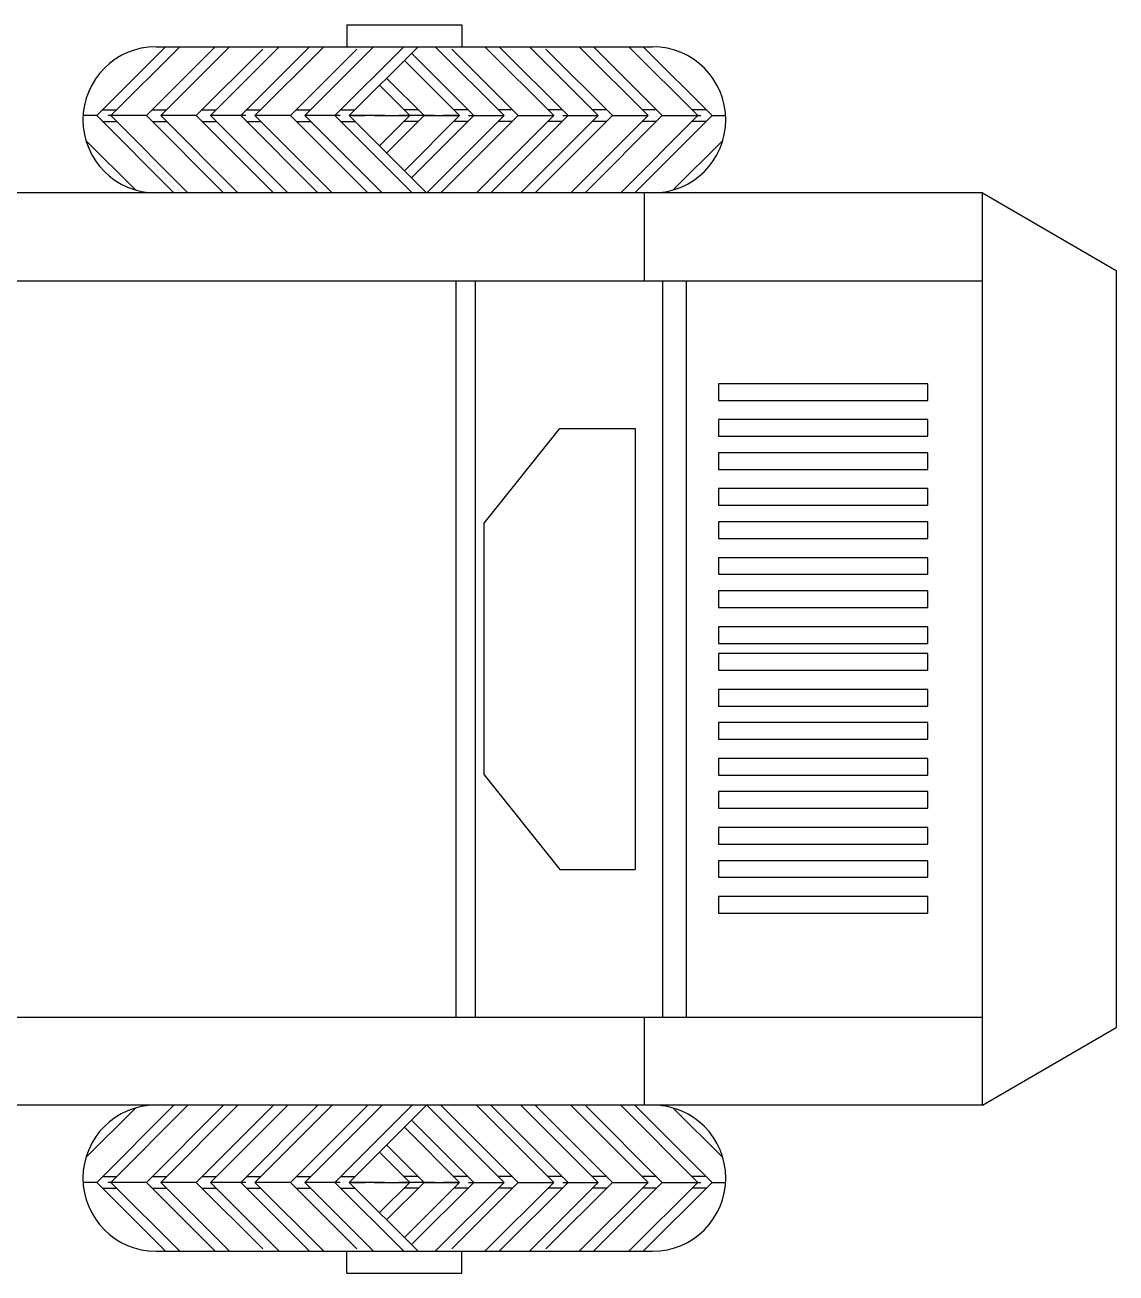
# Model space of a CAD drawing. Extents: x -121210 to 57230, y 84783 to 157800.
# Drawn here: x -30522 to -29231, y 117460 to 118936 of the extents above; entities that cross this region are included whole.
import ezdxf

# ---------------------------------------------------------------- set-up
doc = ezdxf.new("R2010")
doc.units = 0
doc.header["$MEASUREMENT"] = 0
doc.layers.get('0').update_dxf_attribs({"linetype": 'CONTINUOUS'})

# ---------------------------------------------------------------- blocks, each defined once
blk = doc.blocks.new('A$C1C31036F')
for p, q in [((4145.9, 3205.6), (4145.9, 3154)), ((4145.9, 3205.6), (4417.8, 3205.6)), ((4417.8, 3205.6), (4417.8, 3154)), ((3554.1, 2991.1), (3717, 3154)), ((3587.7, 2991.1), (3750.6, 3154)), ((3671.8, 2991.1), (3834.7, 3154)), ((3694.5, 3154), (4869.2, 3154)), ((3705.5, 2991.1), (3868.3, 3154)), ((3789.5, 2991.1), (3946.9, 3148.5)), ((3823.2, 2991.1), (3986, 3154)), ((3894.8, 2991.1), (4057.6, 3154)), ((3928.4, 2991.1), (4091.3, 3154)), ((4012.5, 2991.1), (4169.8, 3148.5)), ((4046.1, 2991.1), (4209, 3154)), ((4117.7, 2991.1), (4280.6, 3154)), ((4151.3, 2991.1), (4314.2, 3154)), ((4446.1, 2991.1), (4298.7, 3138.5)), ((4517.7, 2991.1), (4354.8, 3154)), ((4551.3, 2991.1), (4394, 3148.5)), ((4635.4, 2991.1), (4472.5, 3154)), ((4669, 2991.1), (4506.1, 3154)), ((4740.6, 2991.1), (4577.7, 3154)), ((4774.2, 2991.1), (4616.9, 3148.5)), ((4858.3, 2991.1), (4695.4, 3154)), ((4891.9, 2991.1), (4729.1, 3154)), ((4976, 2991.1), (4813.1, 3154)), ((5009.7, 2991.1), (4846.8, 3154)), ((4412.4, 2991.1), (4281.9, 3121.7)), ((4328.4, 2991.1), (4239.8, 3079.7)), ((4294.7, 2991.1), (4223, 3062.9)), ((3554.1, 2991.1), (3521.9, 2991.1)), ((3554.1, 2991.1), (3736.4, 2808.8)), ((3567.9, 3004.9), (3594.8, 3004.9)), ((3567.9, 3004.9), (3601.5, 3004.9)), ((3640.3, 2991.1), (3581, 2991.1)), ((3640.3, 2991.1), (3581, 2991.1)), ((3671.8, 2991.1), (3587.7, 2991.1)), ((3671.8, 2991.1), (3587.7, 2991.1)), ((3587.7, 2991.1), (3770.1, 2808.8)), ((3671.8, 2991.1), (3587.7, 2991.1)), ((3671.8, 2991.1), (3587.7, 2991.1)), ((3671.8, 2991.1), (3587.7, 2991.1)), ((3671.8, 2991.1), (3587.7, 2991.1)), ((3671.8, 2991.1), (3587.7, 2991.1)), ((3671.8, 2991.1), (3587.7, 2991.1)), ((3671.8, 2991.1), (3854.1, 2808.8)), ((3685.6, 3004.9), (3719.2, 3004.9)), ((3705.5, 2991.1), (3887.8, 2808.8)), ((3789.5, 2991.1), (3705.5, 2991.1)), ((3789.5, 2991.1), (3705.5, 2991.1)), ((3789.5, 2991.1), (3705.5, 2991.1)), ((3789.5, 2991.1), (3705.5, 2991.1)), ((3789.5, 2991.1), (3705.5, 2991.1)), ((3789.5, 2991.1), (3705.5, 2991.1)), ((3789.5, 2991.1), (3705.5, 2991.1)), ((3789.5, 2991.1), (3705.5, 2991.1)), ((3789.5, 2991.1), (3972.4, 2808.3)), ((3803.3, 3004.9), (3836.9, 3004.9)), ((3855.7, 2991.1), (3823.2, 2991.1)), ((3855.7, 2991.1), (3823.2, 2991.1)), ((3907.3, 2991.1), (3823.2, 2991.1)), ((3907.3, 2991.1), (3823.2, 2991.1)), ((3907.3, 2991.1), (3823.2, 2991.1)), ((3907.3, 2991.1), (3823.2, 2991.1)), ((3907.3, 2991.1), (3823.2, 2991.1)), ((3907.3, 2991.1), (3823.2, 2991.1)), ((3823.2, 2991.1), (4006, 2808.3)), ((3894.8, 2991.1), (4077.6, 2808.3)), ((3908.5, 3004.9), (3942.1, 3004.9)), ((3960.9, 2991.1), (3928.4, 2991.1)), ((3960.9, 2991.1), (3928.4, 2991.1)), ((3928.4, 2991.1), (4111.3, 2808.3)), ((4012.5, 2991.1), (3928.4, 2991.1)), ((4012.5, 2991.1), (3928.4, 2991.1)), ((4012.5, 2991.1), (3928.4, 2991.1)), ((4012.5, 2991.1), (3928.4, 2991.1)), ((4012.5, 2991.1), (3928.4, 2991.1)), ((4012.5, 2991.1), (3928.4, 2991.1)), ((4012.5, 2991.1), (3928.4, 2991.1)), ((4012.5, 2991.1), (3928.4, 2991.1)), ((4012.5, 2991.1), (4195.3, 2808.3)), ((4026.2, 3004.9), (4059.9, 3004.9)), ((4046.1, 2991.1), (4229, 2808.3)), ((4130.2, 2991.1), (4046.1, 2991.1)), ((4130.2, 2991.1), (4046.1, 2991.1)), ((4130.2, 2991.1), (4046.1, 2991.1)), ((4130.2, 2991.1), (4046.1, 2991.1)), ((4130.2, 2991.1), (4046.1, 2991.1)), ((4130.2, 2991.1), (4046.1, 2991.1)), ((4078.6, 2991.1), (4046.1, 2991.1)), ((4078.6, 2991.1), (4046.1, 2991.1)), ((4117.7, 2991.1), (4300.6, 2808.3)), ((4131.4, 3004.9), (4165.1, 3004.9)), ((4151.3, 2991.1), (4334.2, 2808.3)), ((4183.9, 2991.1), (4151.3, 2991.1)), ((4183.9, 2991.1), (4151.3, 2991.1)), ((4235.4, 2991.1), (4151.3, 2991.1)), ((4235.4, 2991.1), (4151.3, 2991.1)), ((4235.4, 2991.1), (4151.3, 2991.1)), ((4235.4, 2991.1), (4151.3, 2991.1)), ((4235.4, 2991.1), (4151.3, 2991.1)), ((4235.4, 2991.1), (4151.3, 2991.1)), ((4235.4, 2991.1), (4151.3, 2991.1)), ((4235.4, 2991.1), (4151.3, 2991.1)), ((4157, 2991.1), (4189.5, 2991.1)), ((4157, 2991.1), (4189.5, 2991.1)), ((4210.6, 2991.1), (4294.7, 2991.1)), ((4210.6, 2991.1), (4294.7, 2991.1)), ((4210.6, 2991.1), (4294.7, 2991.1)), ((4210.6, 2991.1), (4294.7, 2991.1)), ((4210.6, 2991.1), (4294.7, 2991.1)), ((4210.6, 2991.1), (4294.7, 2991.1)), ((4294.7, 2991.1), (4223, 2919.4)), ((4328.4, 2991.1), (4239.8, 2902.6)), ((4262.2, 2991.1), (4294.7, 2991.1)), ((4262.2, 2991.1), (4294.7, 2991.1)), ((4301.6, 2991.1), (4269, 2991.1)), ((4301.6, 2991.1), (4269, 2991.1)), ((4353.1, 2991.1), (4269, 2991.1)), ((4353.1, 2991.1), (4269, 2991.1)), ((4353.1, 2991.1), (4269, 2991.1)), ((4353.1, 2991.1), (4269, 2991.1)), ((4353.1, 2991.1), (4269, 2991.1)), ((4353.1, 2991.1), (4269, 2991.1)), ((4314.6, 3004.9), (4281, 3004.9)), ((4412.4, 2991.1), (4281.9, 2860.6)), ((4446.1, 2991.1), (4298.7, 2843.8)), ((4328.4, 2991.1), (4412.4, 2991.1)), ((4328.4, 2991.1), (4412.4, 2991.1)), ((4328.4, 2991.1), (4412.4, 2991.1)), ((4328.4, 2991.1), (4412.4, 2991.1)), ((4328.4, 2991.1), (4412.4, 2991.1)), ((4328.4, 2991.1), (4412.4, 2991.1)), ((4328.4, 2991.1), (4412.4, 2991.1)), ((4328.4, 2991.1), (4412.4, 2991.1)), ((4517.7, 2991.1), (4334.8, 2808.3)), ((4551.3, 2991.1), (4368.4, 2808.3)), ((4406.8, 2991.1), (4374.2, 2991.1)), ((4406.8, 2991.1), (4374.2, 2991.1)), ((4379.9, 2991.1), (4412.4, 2991.1)), ((4379.9, 2991.1), (4412.4, 2991.1)), ((4432.3, 3004.9), (4398.7, 3004.9)), ((4433.6, 2991.1), (4517.7, 2991.1)), ((4433.6, 2991.1), (4517.7, 2991.1)), ((4433.6, 2991.1), (4517.7, 2991.1)), ((4433.6, 2991.1), (4517.7, 2991.1)), ((4433.6, 2991.1), (4517.7, 2991.1)), ((4433.6, 2991.1), (4517.7, 2991.1)), ((4635.4, 2991.1), (4452.5, 2808.3)), ((4485.1, 2991.1), (4517.7, 2991.1)), ((4485.1, 2991.1), (4517.7, 2991.1)), ((4669, 2991.1), (4486.1, 2808.3)), ((4537.5, 3004.9), (4503.9, 3004.9)), ((4551.3, 2991.1), (4635.4, 2991.1)), ((4551.3, 2991.1), (4635.4, 2991.1)), ((4551.3, 2991.1), (4635.4, 2991.1)), ((4551.3, 2991.1), (4635.4, 2991.1)), ((4551.3, 2991.1), (4635.4, 2991.1)), ((4551.3, 2991.1), (4635.4, 2991.1)), ((4551.3, 2991.1), (4635.4, 2991.1)), ((4551.3, 2991.1), (4635.4, 2991.1)), ((4740.6, 2991.1), (4557.7, 2808.3)), ((4774.2, 2991.1), (4591.3, 2808.3)), ((4602.8, 2991.1), (4635.4, 2991.1)), ((4602.8, 2991.1), (4635.4, 2991.1)), ((4655.3, 3004.9), (4621.6, 3004.9)), ((4656.5, 2991.1), (4740.6, 2991.1)), ((4656.5, 2991.1), (4740.6, 2991.1)), ((4656.5, 2991.1), (4740.6, 2991.1)), ((4656.5, 2991.1), (4740.6, 2991.1)), ((4656.5, 2991.1), (4740.6, 2991.1)), ((4656.5, 2991.1), (4740.6, 2991.1)), ((4858.3, 2991.1), (4676, 2808.8)), ((4708, 2991.1), (4740.6, 2991.1)), ((4708, 2991.1), (4740.6, 2991.1)), ((4891.9, 2991.1), (4709.6, 2808.8)), ((4760.5, 3004.9), (4726.8, 3004.9)), ((4774.2, 2991.1), (4858.3, 2991.1)), ((4774.2, 2991.1), (4858.3, 2991.1)), ((4774.2, 2991.1), (4858.3, 2991.1)), ((4774.2, 2991.1), (4858.3, 2991.1)), ((4774.2, 2991.1), (4858.3, 2991.1)), ((4774.2, 2991.1), (4858.3, 2991.1)), ((4774.2, 2991.1), (4858.3, 2991.1)), ((4774.2, 2991.1), (4858.3, 2991.1)), ((4976, 2991.1), (4793.7, 2808.8)), ((5009.7, 2991.1), (4827.3, 2808.8)), ((4878.2, 3004.9), (4844.5, 3004.9)), ((4891.9, 2991.1), (4976, 2991.1)), ((4891.9, 2991.1), (4976, 2991.1)), ((4891.9, 2991.1), (4976, 2991.1)), ((4891.9, 2991.1), (4976, 2991.1)), ((4891.9, 2991.1), (4976, 2991.1)), ((4891.9, 2991.1), (4976, 2991.1)), ((4891.9, 2991.1), (4976, 2991.1)), ((4891.9, 2991.1), (4976, 2991.1)), ((4923.5, 2991.1), (4982.8, 2991.1)), ((4923.5, 2991.1), (4982.8, 2991.1)), ((4995.9, 3004.9), (4962.3, 3004.9)), ((4995.9, 3004.9), (4969, 3004.9)), ((5009.7, 2991.1), (5041.8, 2991.1)), ((3567.9, 2977.4), (3594.8, 2977.4)), ((3567.9, 2977.4), (3601.5, 2977.4)), ((3685.6, 2977.4), (3719.2, 2977.4)), ((3803.3, 2977.4), (3836.9, 2977.4)), ((3908.5, 2977.4), (3942.1, 2977.4)), ((4026.2, 2977.4), (4059.9, 2977.4)), ((4131.4, 2977.4), (4165.1, 2977.4)), ((4314.6, 2977.4), (4281, 2977.4)), ((4432.3, 2977.4), (4398.7, 2977.4)), ((4537.5, 2977.4), (4503.9, 2977.4)), ((4655.3, 2977.4), (4621.6, 2977.4)), ((4760.5, 2977.4), (4726.8, 2977.4)), ((4878.2, 2977.4), (4844.5, 2977.4)), ((4995.9, 2977.4), (4962.3, 2977.4)), ((4995.9, 2977.4), (4969, 2977.4)), ((3528.6, 2932.5), (3645.9, 2815.2)), ((5035.1, 2932.5), (4917.8, 2815.2)), ((5649.8, 2808.3), (1321.4, 2808.3)), ((4849.6, 2600), (4849.6, 2808.3)), ((5649.8, 650), (5649.8, 2808.3)), ((5649.8, 2808.3), (5965.3, 2624.9)), ((1321.4, 2600), (5649.8, 2600)), ((4403.4, 2600), (4403.4, 858.3)), ((4450.3, 858.3), (4450.3, 2600)), ((4892.2, 2600), (4892.2, 858.3)), ((4948.6, 2600), (4948.6, 858.3)), ((5965.3, 2624.9), (5965.3, 833.4)), ((4470.9, 2026.9), (4649.3, 2250.8)), ((4649.3, 2250.8), (4827.7, 2250.8)), ((4827.7, 2250.8), (4827.7, 1207.5)), ((4470.9, 1431.4), (4470.9, 2026.9)), ((4470.9, 1431.4), (4649.3, 1207.5)), ((4649.3, 1207.5), (4827.7, 1207.5)), ((1321.4, 858.3), (5649.8, 858.3)), ((4849.6, 650), (4849.6, 858.3)), ((5649.8, 650), (5965.3, 833.4)), ((5649.8, 650), (1321.4, 650)), ((3789.5, 467.2), (3972.4, 650)), ((3823.2, 467.2), (4006, 650)), ((3894.8, 467.2), (4077.6, 650)), ((3928.4, 467.2), (4111.3, 650)), ((4012.5, 467.2), (4195.3, 650)), ((4046.1, 467.2), (4229, 650)), ((4117.7, 467.2), (4300.6, 650)), ((4151.3, 467.2), (4334.2, 650)), ((4517.7, 467.2), (4334.8, 650)), ((4551.3, 467.2), (4368.4, 650)), ((4635.4, 467.2), (4452.5, 650)), ((4669, 467.2), (4486.1, 650)), ((4740.6, 467.2), (4557.7, 650)), ((4774.2, 467.2), (4591.3, 650)), ((3528.6, 525.8), (3645.9, 643.1)), ((3554.1, 467.2), (3736.4, 649.5)), ((3587.7, 467.2), (3770.1, 649.5)), ((3671.8, 467.2), (3854.1, 649.5)), ((3705.5, 467.2), (3887.8, 649.5)), ((4858.3, 467.2), (4676, 649.5)), ((4891.9, 467.2), (4709.6, 649.5)), ((4976, 467.2), (4793.7, 649.5)), ((5009.7, 467.2), (4827.3, 649.5)), ((5035.1, 525.8), (4917.8, 643.1)), ((4412.4, 467.2), (4281.9, 597.7)), ((4446.1, 467.2), (4298.7, 614.5)), ((4294.7, 467.2), (4223, 538.9)), ((4328.4, 467.2), (4239.8, 555.7)), ((3567.9, 480.9), (3601.5, 480.9)), ((3567.9, 480.9), (3594.8, 480.9)), ((3685.6, 480.9), (3719.2, 480.9)), ((3803.3, 480.9), (3836.9, 480.9)), ((3908.5, 480.9), (3942.1, 480.9)), ((4026.2, 480.9), (4059.9, 480.9)), ((4131.4, 480.9), (4165.1, 480.9)), ((4314.6, 480.9), (4281, 480.9)), ((4432.3, 480.9), (4398.7, 480.9)), ((4537.5, 480.9), (4503.9, 480.9)), ((4655.3, 480.9), (4621.6, 480.9)), ((4760.5, 480.9), (4726.8, 480.9)), ((4878.2, 480.9), (4844.5, 480.9)), ((4995.9, 480.9), (4962.3, 480.9)), ((4995.9, 480.9), (4969, 480.9)), ((3554.1, 467.2), (3521.9, 467.2)), ((3554.1, 467.2), (3717, 304.3)), ((3567.9, 453.4), (3601.5, 453.4)), ((3567.9, 453.4), (3594.8, 453.4)), ((3640.3, 467.2), (3581, 467.2)), ((3640.3, 467.2), (3581, 467.2)), ((3587.7, 467.2), (3750.6, 304.3)), ((3671.8, 467.2), (3587.7, 467.2)), ((3671.8, 467.2), (3587.7, 467.2)), ((3671.8, 467.2), (3587.7, 467.2)), ((3671.8, 467.2), (3587.7, 467.2)), ((3671.8, 467.2), (3587.7, 467.2)), ((3671.8, 467.2), (3587.7, 467.2)), ((3671.8, 467.2), (3587.7, 467.2)), ((3671.8, 467.2), (3587.7, 467.2)), ((3671.8, 467.2), (3834.7, 304.3)), ((3685.6, 453.4), (3719.2, 453.4)), ((3705.5, 467.2), (3868.3, 304.3)), ((3789.5, 467.2), (3705.5, 467.2)), ((3789.5, 467.2), (3705.5, 467.2)), ((3789.5, 467.2), (3705.5, 467.2)), ((3789.5, 467.2), (3705.5, 467.2)), ((3789.5, 467.2), (3705.5, 467.2)), ((3789.5, 467.2), (3705.5, 467.2)), ((3789.5, 467.2), (3705.5, 467.2)), ((3789.5, 467.2), (3705.5, 467.2)), ((3789.5, 467.2), (3946.9, 309.9)), ((3803.3, 453.4), (3836.9, 453.4)), ((3823.2, 467.2), (3986, 304.3)), ((3907.3, 467.2), (3823.2, 467.2)), ((3907.3, 467.2), (3823.2, 467.2)), ((3907.3, 467.2), (3823.2, 467.2)), ((3907.3, 467.2), (3823.2, 467.2)), ((3907.3, 467.2), (3823.2, 467.2)), ((3907.3, 467.2), (3823.2, 467.2)), ((3855.7, 467.2), (3823.2, 467.2)), ((3855.7, 467.2), (3823.2, 467.2)), ((3894.8, 467.2), (4057.6, 304.3)), ((3908.5, 453.4), (3942.1, 453.4)), ((4012.5, 467.2), (3928.4, 467.2)), ((4012.5, 467.2), (3928.4, 467.2)), ((4012.5, 467.2), (3928.4, 467.2)), ((4012.5, 467.2), (3928.4, 467.2)), ((4012.5, 467.2), (3928.4, 467.2)), ((4012.5, 467.2), (3928.4, 467.2)), ((4012.5, 467.2), (3928.4, 467.2)), ((4012.5, 467.2), (3928.4, 467.2)), ((3928.4, 467.2), (4091.3, 304.3)), ((3960.9, 467.2), (3928.4, 467.2)), ((3960.9, 467.2), (3928.4, 467.2)), ((4012.5, 467.2), (4169.8, 309.9)), ((4026.2, 453.4), (4059.9, 453.4)), ((4078.6, 467.2), (4046.1, 467.2)), ((4078.6, 467.2), (4046.1, 467.2)), ((4130.2, 467.2), (4046.1, 467.2)), ((4130.2, 467.2), (4046.1, 467.2)), ((4130.2, 467.2), (4046.1, 467.2)), ((4130.2, 467.2), (4046.1, 467.2)), ((4130.2, 467.2), (4046.1, 467.2)), ((4130.2, 467.2), (4046.1, 467.2)), ((4046.1, 467.2), (4209, 304.3)), ((4117.7, 467.2), (4280.6, 304.3)), ((4131.4, 453.4), (4165.1, 453.4)), ((4235.4, 467.2), (4151.3, 467.2)), ((4235.4, 467.2), (4151.3, 467.2)), ((4235.4, 467.2), (4151.3, 467.2)), ((4235.4, 467.2), (4151.3, 467.2)), ((4235.4, 467.2), (4151.3, 467.2)), ((4235.4, 467.2), (4151.3, 467.2)), ((4235.4, 467.2), (4151.3, 467.2)), ((4235.4, 467.2), (4151.3, 467.2)), ((4183.9, 467.2), (4151.3, 467.2)), ((4183.9, 467.2), (4151.3, 467.2)), ((4151.3, 467.2), (4314.2, 304.3)), ((4157, 467.2), (4189.5, 467.2)), ((4157, 467.2), (4189.5, 467.2)), ((4210.6, 467.2), (4294.7, 467.2)), ((4210.6, 467.2), (4294.7, 467.2)), ((4210.6, 467.2), (4294.7, 467.2)), ((4210.6, 467.2), (4294.7, 467.2)), ((4210.6, 467.2), (4294.7, 467.2)), ((4210.6, 467.2), (4294.7, 467.2)), ((4294.7, 467.2), (4223, 395.5)), ((4328.4, 467.2), (4239.8, 378.6)), ((4262.2, 467.2), (4294.7, 467.2)), ((4262.2, 467.2), (4294.7, 467.2)), ((4353.1, 467.2), (4269, 467.2)), ((4353.1, 467.2), (4269, 467.2)), ((4353.1, 467.2), (4269, 467.2)), ((4353.1, 467.2), (4269, 467.2)), ((4353.1, 467.2), (4269, 467.2)), ((4353.1, 467.2), (4269, 467.2)), ((4301.6, 467.2), (4269, 467.2)), ((4301.6, 467.2), (4269, 467.2)), ((4314.6, 453.4), (4281, 453.4)), ((4412.4, 467.2), (4281.9, 336.6)), ((4446.1, 467.2), (4298.7, 319.8)), ((4328.4, 467.2), (4412.4, 467.2)), ((4328.4, 467.2), (4412.4, 467.2)), ((4328.4, 467.2), (4412.4, 467.2)), ((4328.4, 467.2), (4412.4, 467.2)), ((4328.4, 467.2), (4412.4, 467.2)), ((4328.4, 467.2), (4412.4, 467.2)), ((4328.4, 467.2), (4412.4, 467.2)), ((4328.4, 467.2), (4412.4, 467.2)), ((4517.7, 467.2), (4354.8, 304.3)), ((4406.8, 467.2), (4374.2, 467.2)), ((4406.8, 467.2), (4374.2, 467.2)), ((4379.9, 467.2), (4412.4, 467.2)), ((4379.9, 467.2), (4412.4, 467.2)), ((4551.3, 467.2), (4394, 309.9)), ((4432.3, 453.4), (4398.7, 453.4)), ((4433.6, 467.2), (4517.7, 467.2)), ((4433.6, 467.2), (4517.7, 467.2)), ((4433.6, 467.2), (4517.7, 467.2)), ((4433.6, 467.2), (4517.7, 467.2)), ((4433.6, 467.2), (4517.7, 467.2)), ((4433.6, 467.2), (4517.7, 467.2)), ((4635.4, 467.2), (4472.5, 304.3)), ((4485.1, 467.2), (4517.7, 467.2)), ((4485.1, 467.2), (4517.7, 467.2)), ((4537.5, 453.4), (4503.9, 453.4)), ((4669, 467.2), (4506.1, 304.3)), ((4551.3, 467.2), (4635.4, 467.2)), ((4551.3, 467.2), (4635.4, 467.2)), ((4551.3, 467.2), (4635.4, 467.2)), ((4551.3, 467.2), (4635.4, 467.2)), ((4551.3, 467.2), (4635.4, 467.2)), ((4551.3, 467.2), (4635.4, 467.2)), ((4551.3, 467.2), (4635.4, 467.2)), ((4551.3, 467.2), (4635.4, 467.2)), ((4740.6, 467.2), (4577.7, 304.3)), ((4602.8, 467.2), (4635.4, 467.2)), ((4602.8, 467.2), (4635.4, 467.2)), ((4774.2, 467.2), (4616.9, 309.9)), ((4655.3, 453.4), (4621.6, 453.4)), ((4656.5, 467.2), (4740.6, 467.2)), ((4656.5, 467.2), (4740.6, 467.2)), ((4656.5, 467.2), (4740.6, 467.2)), ((4656.5, 467.2), (4740.6, 467.2)), ((4656.5, 467.2), (4740.6, 467.2)), ((4656.5, 467.2), (4740.6, 467.2)), ((4858.3, 467.2), (4695.4, 304.3)), ((4708, 467.2), (4740.6, 467.2)), ((4708, 467.2), (4740.6, 467.2)), ((4760.5, 453.4), (4726.8, 453.4)), ((4891.9, 467.2), (4729.1, 304.3)), ((4774.2, 467.2), (4858.3, 467.2)), ((4774.2, 467.2), (4858.3, 467.2)), ((4774.2, 467.2), (4858.3, 467.2)), ((4774.2, 467.2), (4858.3, 467.2)), ((4774.2, 467.2), (4858.3, 467.2)), ((4774.2, 467.2), (4858.3, 467.2)), ((4774.2, 467.2), (4858.3, 467.2)), ((4774.2, 467.2), (4858.3, 467.2)), ((4976, 467.2), (4813.1, 304.3)), ((4878.2, 453.4), (4844.5, 453.4)), ((5009.7, 467.2), (4846.8, 304.3)), ((4891.9, 467.2), (4976, 467.2)), ((4891.9, 467.2), (4976, 467.2)), ((4891.9, 467.2), (4976, 467.2)), ((4891.9, 467.2), (4976, 467.2)), ((4891.9, 467.2), (4976, 467.2)), ((4891.9, 467.2), (4976, 467.2)), ((4891.9, 467.2), (4976, 467.2)), ((4891.9, 467.2), (4976, 467.2)), ((4923.5, 467.2), (4982.8, 467.2)), ((4923.5, 467.2), (4982.8, 467.2)), ((4995.9, 453.4), (4962.3, 453.4)), ((4995.9, 453.4), (4969, 453.4)), ((5009.7, 467.2), (5041.8, 467.2)), ((3694.5, 304.3), (4869.2, 304.3)), ((4145.9, 252.7), (4145.9, 304.3)), ((4417.8, 252.7), (4417.8, 304.3)), ((4145.9, 252.7), (4417.8, 252.7))]:
    blk.add_line(p, q)
for points in [[(5024.6, 2356.5), (5024.6, 2317.2), (5520.4, 2317.2), (5520.4, 2356.5)], [(5024.6, 2271.8), (5024.6, 2232.5), (5520.4, 2232.5), (5520.4, 2271.8)], [(5024.6, 2193.2), (5024.6, 2153.9), (5520.4, 2153.9), (5520.4, 2193.2)], [(5024.6, 2108.5), (5024.6, 2069.2), (5520.4, 2069.2), (5520.4, 2108.5)], [(5024.6, 2029.8), (5024.6, 1990.5), (5520.4, 1990.5), (5520.4, 2029.8)], [(5024.6, 1945.1), (5024.6, 1905.8), (5520.4, 1905.8), (5520.4, 1945.1)], [(5024.6, 1866.5), (5024.6, 1827.2), (5520.4, 1827.2), (5520.4, 1866.5)], [(5024.6, 1781.8), (5024.6, 1742.5), (5520.4, 1742.5), (5520.4, 1781.8)], [(5024.6, 1718.3), (5024.6, 1678.9), (5520.4, 1678.9), (5520.4, 1718.3)], [(5024.6, 1633.6), (5024.6, 1594.2), (5520.4, 1594.2), (5520.4, 1633.6)], [(5024.6, 1554.9), (5024.6, 1515.6), (5520.4, 1515.6), (5520.4, 1554.9)], [(5024.6, 1470.2), (5024.6, 1430.9), (5520.4, 1430.9), (5520.4, 1470.2)], [(5024.6, 1391.6), (5024.6, 1352.2), (5520.4, 1352.2), (5520.4, 1391.6)], [(5024.6, 1306.9), (5024.6, 1267.5), (5520.4, 1267.5), (5520.4, 1306.9)], [(5024.6, 1228.2), (5024.6, 1188.9), (5520.4, 1188.9), (5520.4, 1228.2)], [(5024.6, 1143.5), (5024.6, 1104.2), (5520.4, 1104.2), (5520.4, 1143.5)]]:
    blk.add_lwpolyline(points, close=True)
for centre, start, end in [((3694.5, 2981.1), 90, 270), ((4869.2, 2981.1), 270, 90), ((3694.5, 477.2), 90, 270), ((4869.2, 477.2), 270, 90)]:
    blk.add_arc(centre, 172.9, start, end)

msp = doc.modelspace()

# ---------------------------------------------------------------- block references
at = {"xscale": 0.5, "yscale": 0.5, "zscale": 0.5}
msp.add_blockref('A$C1C31036F', (-32213.8, 117333.2), dxfattribs=at)

doc.saveas('drawing.dxf')
